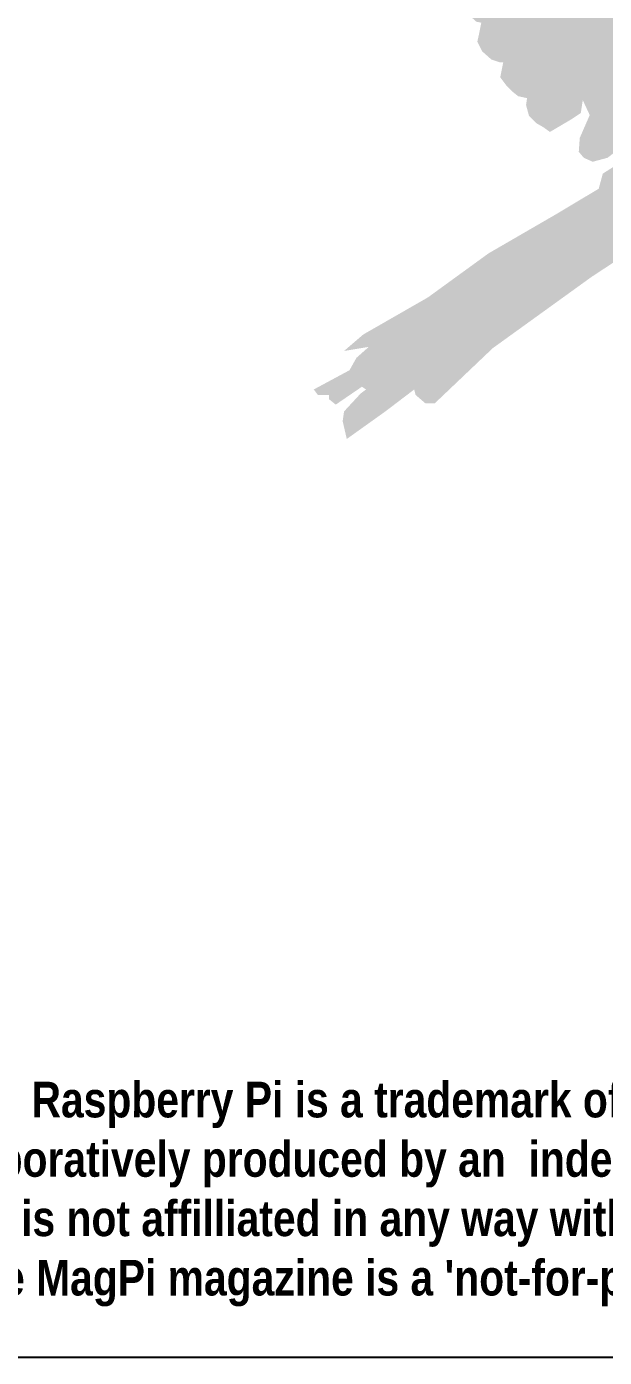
# Model space of a CAD drawing. Header units: millimetres. Extents: x -754 to 578, y -31 to 612.
# Drawn here: x -478.2 to -445.8, y 0 to 74.7 of the extents above; entities that cross this region are included whole.
import ezdxf

# ---------------------------------------------------------------- set-up
doc = ezdxf.new("R2010")
doc.units = ezdxf.units.MM
for name, color, linetype in [('Images', 7, 'Continuous'), ('magpiefill', 3, 'Continuous'), ('Text', 7, 'Continuous')]:
    doc.layers.add(name, color=color, linetype=linetype)
doc.styles.get("Standard").update_dxf_attribs({"font": 'arial.ttf'})
picture_1 = doc.add_image_def('image12.jpg', size_in_pixel=(700, 590))

msp = doc.modelspace()

# ---------------------------------------------------------------- hatches: boundary and pattern name
at = {"layer": 'magpiefill', "true_color": 0x010101}
h = msp.add_hatch(color=18, dxfattribs=at)
h.dxf.hatch_style = 1
edge = h.paths.add_edge_path()
edge.add_line((-442.2387766382681, 62.62013437048196), (-443.8272468400518, 62.45774398272645))
edge.add_line((-443.8272468400519, 62.4577439827265), (-446.5308896400022, 60.68195881642908))
edge.add_line((-446.5308896400022, 60.68195881642903), (-452.092663618235, 56.66713939919428))
edge.add_line((-452.092663618235, 56.66713939919443), (-455.33703300527, 53.57881558710634))
edge.add_line((-455.3370330052701, 53.57881558710626), (-455.8777595923548, 53.57881558710626))
edge.add_line((-455.8777595923548, 53.57881558710626), (-456.4184886455711, 54.04206467174621))
edge.add_line((-456.418488645571, 54.04206467174625), (-456.4957353008686, 54.35089654012835))
edge.add_line((-456.4957353008685, 54.35089654012832), (-458.1179199943863, 53.11556778453306))
edge.add_line((-458.1179199943863, 53.11556778453303), (-460.2808312749883, 51.57140587848897))
edge.add_line((-460.2808312749883, 51.57140587848898), (-460.5125712408816, 52.57511137383089))
edge.add_line((-460.5125712408817, 52.57511137383098), (-460.4353245855841, 53.11556778453313))
edge.add_line((-460.4353245855839, 53.11556778453303), (-459.5083622558782, 54.1192719978084))
edge.add_line((-459.5083622558784, 54.11927199780851), (-459.1993756346874, 54.35089654012837))
edge.add_line((-459.1993756346874, 54.35089654012832), (-459.4311156005807, 54.50531247431947))
edge.add_line((-459.4311156005808, 54.50531247431952), (-460.8988069835028, 53.50160826104415))
edge.add_line((-460.8988069835026, 53.50160826104399), (-461.2850402599916, 53.81044012942609))
edge.add_line((-461.2850402599918, 53.81044012942615), (-461.2850402599918, 54.04206467174621))
edge.add_line((-461.2850402599918, 54.04206467174625), (-461.9030159685057, 54.04206467174625))
edge.add_line((-461.9030159685058, 54.04206467174625), (-462.1347559343991, 54.35089654012835))
edge.add_line((-462.134755934399, 54.35089654012832), (-460.1263379643926, 55.43180936153263))
edge.add_line((-460.1263379643926, 55.43180936153263), (-459.740104687904, 56.12668170642574))
edge.add_line((-459.740104687904, 56.12668170642567), (-459.0448823240916, 56.74434672525674))
edge.add_line((-459.0448823240915, 56.74434672525678), (-460.4353245855839, 56.51272218293672))
edge.add_line((-460.4353245855839, 56.51272218293664), (-459.3538689452828, 57.4392190701498))
edge.add_line((-459.353868945283, 57.43921907014983), (-455.7232662817589, 59.52383738689604))
edge.add_line((-455.7232662817589, 59.52383738689612), (-452.3244035841282, 61.99449618015334))
edge.add_line((-452.3244035841284, 61.99449618015326), (-448.462060954711, 64.2335304310904))
edge.add_line((-448.4620609547109, 64.23353043109043), (-446.1446538973811, 65.62327512087684))
edge.add_line((-446.144653897381, 65.62327512087685), (-445.9129139314877, 66.47256468202781))
edge.add_line((-445.9129139314879, 66.47256468202777), (-445.0631982570802, 67.01302109272972))
edge.add_line((-445.0631982570801, 67.0130210927297), (-444.1362359273748, 66.62698061621869))
edge.add_line((-444.1362359273749, 66.62698061621867), (-443.5182602188605, 66.70418922434762))
edge.add_line((-443.5182602188604, 66.70418922434757), (-442.205064612666, 67.78510204575169))
edge.add_line((-442.2050646126661, 67.78510204575176), (-441.1236065062331, 68.47997439064505))
edge.add_line((-441.1236065062332, 68.47997439064497), (-441.0463598509355, 66.93581248460092))
edge.add_line((-441.0463598509355, 66.93581248460092), (-441.3553489382584, 65.7776923371344))
edge.add_line((-441.3553489382584, 65.77769233713434), (-441.6643355594498, 65.62327512087668))
edge.add_line((-441.6643355594497, 65.62327512087685), (-442.1278179573683, 65.77769233713451))
edge.add_line((-442.1278179573685, 65.77769233713434), (-442.7457911997509, 65.16002731830345))
edge.add_line((-442.7457911997509, 65.16002731830358), (-441.792300687207, 64.34935872808153))
edge.add_line((-441.7923006872071, 64.34935872808157), (-441.624872513826, 65.07451732965545))
edge.add_line((-441.6248725138259, 65.07451732965532), (-440.8435402160027, 65.52076877677786))
edge.add_line((-440.8435402160026, 65.5207687767779), (-439.6715430023336, 65.5765502076681))
edge.add_line((-439.6715430023337, 65.57655020766806), (-439.0018303088085, 65.3534244841069))
edge.add_line((-439.0018303088085, 65.353424484107), (-439.0018303088085, 64.85139160609428))
edge.add_line((-439.0018303088085, 64.85139160609431), (-439.5599233980357, 64.62826588253314))
edge.add_line((-439.5599233980356, 64.62826588253307), (-440.6203034735381, 64.4051401589717))
edge.add_line((-440.6203034735381, 64.40514015897176), (-441.8481117224225, 63.45685583383671))
edge.add_line((-441.8481117224223, 63.45685583383667), (-441.8481117224223, 62.787478663153))
edge.add_line((-441.8481117224223, 62.78747866315299), (-440.8435402160026, 63.17794867938512))
edge.add_line((-440.8435402160026, 63.17794867938511), (-438.3879261843667, 64.12623300452036))
edge.add_line((-438.3879261843666, 64.12623300452037), (-436.7694505535047, 65.01873589876502))
edge.add_line((-436.7694505535046, 65.018735898765), (-435.150977388775, 66.19014594746142))
edge.add_line((-435.1509773887751, 66.19014594746142), (-433.0302172377694, 67.75202601238996))
edge.add_line((-433.0302172377694, 67.75202601238996), (-434.1464058823553, 67.36155599615782))
edge.add_line((-434.1464058823553, 67.36155599615783), (-435.2067859578582, 66.97108597992569))
edge.add_line((-435.2067859578583, 66.97108597992576), (-436.3229746024442, 67.24999313437733))
edge.add_line((-436.3229746024442, 67.24999313437726), (-437.327546108864, 68.08671459773174))
edge.add_line((-437.327546108864, 68.08671459773167), (-437.9414502333058, 69.31390479525196))
edge.add_line((-437.9414502333057, 69.313904795252), (-438.1646869757702, 70.70844056750958))
edge.add_line((-438.1646869757702, 70.70844056750951), (-437.8856391980906, 71.9914134779865))
edge.add_line((-437.8856391980908, 71.99141347798658), (-436.7136419844218, 73.27438638846357))
edge.add_line((-436.7136419844217, 73.2743863884635), (-437.3275461088638, 73.05126066490213))
edge.add_line((-437.327546108864, 73.05126066490223), (-440.2296360915606, 71.54516203086408))
edge.add_line((-440.2296360915605, 71.54516203086405), (-442.7410636245438, 70.15062625860647))
edge.add_line((-442.7410636245437, 70.15062625860645), (-444.1362975806771, 69.03499764080044))
edge.add_line((-444.1362975806771, 69.03499764080044), (-444.8618213094174, 67.97515173595113))
edge.add_line((-444.8618213094176, 67.97515173595119), (-445.6431536072408, 67.36155599615788))
edge.add_line((-445.6431536072407, 67.36155599615783), (-446.4802944741471, 67.13843027259666))
edge.add_line((-446.4802944741472, 67.13843027259674), (-446.9825814604229, 67.3615559961579))
edge.add_line((-446.9825814604228, 67.36155599615783), (-447.2616267719704, 67.69624458149957))
edge.add_line((-447.2616267719702, 67.6962445814996), (-447.2058182028872, 68.47718333189738))
edge.add_line((-447.2058182028873, 68.47718333189735), (-446.6477251136601, 69.76015624237434))
edge.add_line((-446.64772511366, 69.76015624237428), (-447.0383900295057, 70.59687770572896))
edge.add_line((-447.0383900295059, 70.59687770572899), (-447.1500096338044, 69.8717191041549))
edge.add_line((-447.1500096338041, 69.87171910415489), (-447.6522941539478, 69.53703051881315))
edge.add_line((-447.6522941539479, 69.53703051881318), (-448.8801024028318, 68.8118719172393))
edge.add_line((-448.8801024028318, 68.81187191723926), (-449.2707673186774, 69.09077907169083))
edge.add_line((-449.2707673186776, 69.09077907169078), (-449.6614347006553, 69.31390479525194))
edge.add_line((-449.6614347006551, 69.313904795252), (-450.0520996165008, 69.70437481148414))
edge.add_line((-450.0520996165008, 69.70437481148409), (-450.2195277898819, 70.3179705512774))
edge.add_line((-450.2195277898819, 70.31797055127748), (-450.1637192207989, 70.70844056750963))
edge.add_line((-450.1637192207988, 70.70844056750951), (-450.6660037409429, 70.82000342929008))
edge.add_line((-450.6660037409431, 70.82000342929021), (-450.9450515186223, 71.04312915285138))
edge.add_line((-450.945051518622, 71.04312915285132), (-451.3357189006001, 71.43359916908346))
edge.add_line((-451.3357189006001, 71.43359916908348), (-451.6705752473624, 71.87985061620601))
edge.add_line((-451.6705752473624, 71.87985061620597), (-451.5031470739813, 72.71657207956045))
edge.add_line((-451.5031470739814, 72.7165720795604), (-451.6705752473625, 72.7165720795604))
edge.add_line((-451.6705752473624, 72.7165720795604), (-452.1728597675065, 72.88391637223137))
edge.add_line((-452.1728597675065, 72.88391637223145), (-452.6751442876502, 73.33016781935379))
edge.add_line((-452.6751442876503, 73.33016781935379), (-452.9541920653298, 73.8879821282569))
edge.add_line((-452.9541920653296, 73.88798212825685), (-452.8425724610311, 74.39001500626956))
edge.add_line((-452.8425724610313, 74.39001500626958), (-452.7309553228652, 74.94782931517248))
edge.add_line((-452.7309553228653, 74.94782931517248), (-453.0100006344128, 75.00361074606289))
edge.add_line((-453.0100006344128, 75.00361074606286), (-453.5680961897716, 75.50564362407557))
edge.add_line((-453.5680961897715, 75.50564362407559), (-453.9029525365341, 76.17501951269276))
edge.add_line((-453.9029525365343, 76.17501951269281), (-453.8471439674512, 76.78861525248612))
edge.add_line((-453.8471439674511, 76.78861525248612), (-452.8983834962467, 77.40221099227944))
edge.add_line((-452.8983834962467, 77.40221099227927), (-451.6147642121473, 78.07158816296294))
edge.add_line((-451.6147642121473, 78.07158816296307), (-450.7218147761579, 78.79674676453695))
edge.add_line((-450.7218147761581, 78.79674676453692), (-449.9404824783348, 79.4661239352206))
edge.add_line((-449.9404824783346, 79.46612393522064), (-449.8288628740365, 79.5776867970012))
edge.add_line((-449.8288628740365, 79.57768679700123), (-449.549815096357, 79.6892496587818))
edge.add_line((-449.549815096357, 79.68924965878178), (-449.2149587495944, 79.96815681323335))
edge.add_line((-449.2149587495944, 79.96815681323332), (-449.1591501805114, 80.19128253679449))
edge.add_line((-449.1591501805115, 80.19128253679449), (-449.1591501805115, 80.35862682946546))
edge.add_line((-449.1591501805115, 80.35862682946549), (-449.2149587495945, 80.58175255302666))
edge.add_line((-449.2149587495944, 80.58175255302669), (-449.3823869229755, 80.74909684569766))
edge.add_line((-449.3823869229757, 80.74909684569766), (-449.5498150963572, 80.86065970747823))
edge.add_line((-449.549815096357, 80.86065970747815), (-449.7730543049535, 80.91644113836855))
edge.add_line((-449.7730543049536, 80.9164411383686), (-449.6056261315721, 81.02800400014917))
edge.add_line((-449.6056261315721, 81.02800400014918), (-449.3823869229756, 81.02800400014918))
edge.add_line((-449.3823869229757, 81.02800400014918), (-449.1591501805115, 81.08378543103939))
edge.add_line((-449.1591501805115, 81.08378543103939), (-448.7684827985338, 81.08378543103939))
edge.add_line((-448.7684827985338, 81.08378543103939), (-448.5452460560692, 81.08378543103939))
edge.add_line((-448.5452460560691, 81.08378543103939), (-448.377817882688, 81.1395668619298))
edge.add_line((-448.3778178826883, 81.13956686192967), (-448.2103897093068, 81.25112972371024))
edge.add_line((-448.2103897093066, 81.25112972371039), (-448.0987701050085, 81.53003687816197))
edge.add_line((-448.0987701050085, 81.53003687816191), (-448.0429590697935, 81.69738117083268))
edge.add_line((-448.0429590697937, 81.69738117083268), (-448.2661982783899, 81.92050689439405))
edge.add_line((-448.2661982783898, 81.92050689439408), (-448.99172200713, 82.31097691062622))
edge.add_line((-448.99172200713, 82.31097691062621), (-448.0429590697936, 82.08785118706484))
edge.add_line((-448.0429590697937, 82.08785118706486), (-447.5406745496496, 81.97628832528429))
edge.add_line((-447.5406745496493, 81.97628832528424), (-447.2616267719702, 82.14363261795522))
edge.add_line((-447.2616267719702, 82.14363261795518), (-447.2616267719702, 82.25519547973575))
edge.add_line((-447.2616267719702, 82.25519547973579), (-447.2616267719702, 82.53410263418736))
edge.add_line((-447.2616267719702, 82.5341026341873), (-447.4290574114833, 82.64566549596788))
edge.add_line((-447.4290574114834, 82.64566549596788), (-447.5406745496495, 82.92457265041945))
edge.add_line((-447.5406745496493, 82.92457265041948), (-447.0941985985887, 82.86879121952907))
edge.add_line((-447.0941985985888, 82.8687912195291), (-446.8709618561247, 82.8687912195291))
edge.add_line((-446.8709618561247, 82.8687912195291), (-446.5361055093621, 82.8687912195291))
edge.add_line((-446.5361055093621, 82.8687912195291), (-446.5361055093621, 82.98035408130967))
edge.add_line((-446.5361055093621, 82.98035408130964), (-446.5919140784451, 83.31504266665158))
edge.add_line((-446.5919140784451, 83.31504266665164), (-446.7035336827432, 83.5381671081463))
edge.add_line((-446.7035336827432, 83.53816710814624), (-446.7593422518262, 83.81707426259781))
edge.add_line((-446.7593422518263, 83.81707426259776), (-446.4802944741471, 83.81707426259776))
edge.add_line((-446.4802944741472, 83.81707426259776), (-446.2570577316826, 83.87285569348796))
edge.add_line((-446.2570577316825, 83.87285569348796), (-446.1454381273844, 84.04019998615894))
edge.add_line((-446.1454381273845, 84.04019998615897), (-446.0896295583015, 84.43067000239111))
edge.add_line((-446.0896295583013, 84.43067000239111), (-446.0338209892183, 84.54223286417168))
edge.add_line((-446.0338209892184, 84.54223286417172), (-445.8105817806219, 84.54223286417172))
edge.add_line((-445.810581780622, 84.54223286417172), (-445.6431536072409, 84.54223286417172))
edge.add_line((-445.6431536072407, 84.54223286417172), (-445.5315340029422, 84.65379572595229))
edge.add_line((-445.5315340029422, 84.65379572595225), (-445.3641058295611, 84.65379572595225))
edge.add_line((-445.3641058295611, 84.65379572595225), (-445.3082972604781, 84.93270288040382))
edge.add_line((-445.3082972604782, 84.9327028804039), (-445.3082972604782, 85.04426574218446))
edge.add_line((-445.3082972604782, 85.04426574218436), (-445.5873450381578, 85.15582860396493))
edge.add_line((-445.5873450381577, 85.15582860396506), (-445.3641058295611, 85.26739146574563))
edge.add_line((-445.3641058295611, 85.2673914657456), (-445.1966776561796, 85.2673914657456))
edge.add_line((-445.1966776561798, 85.2673914657456), (-444.9734409137156, 85.2116100348554))
edge.add_line((-444.9734409137155, 85.2116100348554), (-444.694393136036, 85.15582860396499))
edge.add_line((-444.694393136036, 85.15582860396506), (-444.3037282201903, 85.21161003485547))
edge.add_line((-444.3037282201904, 85.2116100348554), (-443.7456326648316, 85.32317289663597))
edge.add_line((-443.7456326648316, 85.3231728966359), (-443.4665848871521, 85.3231728966359))
edge.add_line((-443.4665848871518, 85.3231728966359), (-443.4665848871518, 85.10004717307473))
edge.add_line((-443.4665848871518, 85.10004717307483), (-443.4107763180688, 84.82114001862325))
edge.add_line((-443.4107763180689, 84.82114001862323), (-443.0201089360912, 84.65379572595225))
edge.add_line((-443.0201089360912, 84.65379572595225), (-442.5178244159471, 84.82114001862323))
edge.add_line((-442.5178244159472, 84.82114001862323), (-442.238776638268, 84.48645143328149))
edge.add_line((-442.2387766382681, 84.48645143328147), (-441.8477146751566, 84.09750322997229))
edge.add_arc((-538.7312534269181, 27.53349220808454), 112.1869307181024, 24.7196834331034, 30.277882808560207, ccw=False)
edge.add_arc((-435.0108147717254, 75.93900641584955), 2.348148339689536, 219.4264190677759, 277.5112522925736)
edge.add_arc((-432.4731144604345, 71.56567744246499), 3.026484915876213, 76.09792839104102, 137.4828955815185, ccw=False)
edge.add_arc((-432.6378435281931, 67.86426666836564), 6.698880836398933, 60.01917854986198, 82.34898294536907, ccw=False)
edge.add_arc((-432.5473588397761, 63.79991441142149), 10.39054097500715, 55.16074552816218, 71.73216053091483, ccw=False)
edge.add_arc((-426.9003014614175, 67.38091717186089), 4.955540051679626, 86.65890143975243, 120.31950619075)
edge.add_arc((-425.3830582620343, 64.92998985489632), 7.837510500741041, 120.8490791888012, 144.9821508602809)
edge.add_arc((-430.7428334340699, 68.86478879059143), 1.199116222841512, 152.0183299640194, 206.9559763139688)
edge.add_arc((-522.4072577344716, -42.12573645633459), 142.849889529644, 45.89312228263083, 50.63922831697852, ccw=False)
edge.add_line((-422.9838782421551, 60.44659192202644), (-423.0961365746634, 59.99840840070448))
edge.add_line((-423.0961365746634, 59.99840840070429), (-422.9287084012819, 59.77528267714312))
edge.add_line((-422.9287084012819, 59.77528267714331), (-422.4264214150062, 59.60793838447234))
edge.add_line((-422.4264214150062, 59.60793838447224), (-422.5938495883873, 59.2732497991305))
edge.add_line((-422.5938495883872, 59.27324979913048), (-422.3706128459231, 58.99434264467892))
edge.add_line((-422.3706128459231, 58.99434264467893), (-422.2589932416246, 58.71543549022736))
edge.add_line((-422.2589932416248, 58.71543549022742), (-422.6496606236025, 58.38074690488568))
edge.add_line((-422.6496606236024, 58.38074690488558), (-422.7054691926854, 58.04605831954364))
edge.add_line((-422.7054691926854, 58.0460583195437), (-422.5380410193043, 57.71136973420196))
edge.add_line((-422.5380410193043, 57.71136973420202), (-422.984516970365, 57.54402544153105))
edge.add_line((-422.984516970365, 57.54402544153096), (-423.4309929214257, 57.65558830331153))
edge.add_line((-423.4309929214255, 57.65558830331157), (-423.3751843523425, 57.26511828707944))
edge.add_line((-423.3751843523426, 57.26511828707945), (-423.9890860106527, 57.09777399440868))
edge.add_line((-423.9890860106528, 57.09777399440863), (-424.2681337883324, 57.2651182870794))
edge.add_line((-424.2681337883323, 57.26511828707945), (-424.4355619617134, 57.32089971796984))
edge.add_line((-424.4355619617133, 57.32089971796982), (-424.6029901350944, 57.09777399440865))
edge.add_line((-424.6029901350946, 57.09777399440863), (-424.8820379127742, 56.87464827084727))
edge.add_line((-424.8820379127742, 56.87464827084724), (-425.1610856904538, 56.98621113262801))
edge.add_line((-425.1610856904538, 56.98621113262806), (-425.886609419194, 56.48417825461535))
edge.add_line((-425.886609419194, 56.48417825461537), (-425.886609419194, 56.70730397817653))
edge.add_line((-425.886609419194, 56.7073039781765), (-426.3888939393377, 57.15355542529884))
edge.add_line((-426.3888939393378, 57.15355542529883), (-426.3888939393378, 57.3766811488602))
edge.add_line((-426.3888939393378, 57.37668114886019), (-426.5005135436363, 57.26511828707942))
edge.add_line((-426.5005135436361, 57.26511828707945), (-426.8353698903983, 56.76308540906674))
edge.add_line((-426.8353698903983, 56.76308540906675), (-426.8353698903983, 56.42839682372501))
edge.add_line((-426.8353698903983, 56.42839682372495), (-426.8353698903983, 55.70323822215108))
edge.add_line((-426.8353698903983, 55.70323822215111), (-427.2260348062439, 55.70323822215111))
edge.add_line((-427.2260348062439, 55.70323822215111), (-427.3934629796254, 55.87058251482188))
edge.add_line((-427.3934629796254, 55.87058251482185), (-427.4492740148404, 55.98214537660242))
edge.add_line((-427.4492740148404, 55.98214537660233), (-428.0073671040672, 56.1494896692733))
edge.add_line((-428.0073671040672, 56.1494896692734), (-428.2864148817467, 56.31683396194437))
edge.add_line((-428.2864148817469, 56.31683396194438), (-428.3980344860453, 56.20527110016381))
edge.add_line((-428.3980344860452, 56.20527110016386), (-428.3980344860452, 55.92636394571229))
edge.add_line((-428.3980344860452, 55.92636394571222), (-428.7328908328074, 55.48011249858968))
edge.add_line((-428.7328908328075, 55.48011249858963), (-428.956127575272, 55.6474567912606))
edge.add_line((-428.9561275752719, 55.6474567912607), (-428.9561275752719, 55.81480108393167))
edge.add_line((-428.9561275752719, 55.81480108393168), (-429.6258427349291, 55.64745679126072))
edge.add_line((-429.6258427349292, 55.6474567912607), (-429.9606990816918, 55.25698677502857))
edge.add_line((-429.9606990816917, 55.25698677502854), (-430.6862203442996, 54.97807962057697))
edge.add_line((-430.6862203442995, 54.97807962057694), (-431.0210766910621, 55.14542391324791))
edge.add_line((-431.0210766910623, 55.14542391324801), (-431.1885073305758, 55.42433106769958))
edge.add_line((-431.1885073305757, 55.42433106769948), (-431.4675526421229, 55.42433106769948))
edge.add_line((-431.4675526421229, 55.42433106769948), (-432.0814567665651, 54.92229818968677))
edge.add_line((-432.081456766565, 54.9222981896867), (-432.6395523219242, 54.3644838807836))
edge.add_line((-432.6395523219242, 54.36448388078363), (-433.1976454111509, 53.69510671009996))
edge.add_line((-433.197645411151, 53.69510671010003), (-433.6441213622117, 53.13729240119713))
edge.add_line((-433.6441213622115, 53.13729240119705), (-434.0347887441892, 52.74682366703141))
edge.add_line((-434.0347887441892, 52.74682366703143), (-434.5928818334164, 52.57947937436046))
edge.add_line((-434.5928818334164, 52.57947937436053), (-435.0951688196921, 52.6910422361411))
edge.add_line((-435.0951688196922, 52.69104223614102), (-435.4300251664548, 53.02572953941645))
edge.add_line((-435.4300251664547, 53.02572953941644), (-435.7648815132173, 53.36041812475818))
edge.add_line((-435.7648815132173, 53.36041812475824), (-435.9323096865984, 53.86245100277095))
edge.add_line((-435.9323096865984, 53.86245100277097), (-436.211357464278, 54.25292101900311))
edge.add_line((-436.2113574642781, 54.25292101900315), (-436.4904052419577, 54.30870244989354))
edge.add_line((-436.4904052419574, 54.30870244989355), (-436.82526158872, 54.42026531167412))
edge.add_line((-436.8252615887202, 54.42026531167404), (-437.1043069002674, 54.42026531167404))
edge.add_line((-437.1043069002673, 54.42026531167404), (-437.6065938865434, 55.20120534413832))
edge.add_line((-437.6065938865434, 55.20120534413846), (-438.1088784066871, 55.87058251482196))
edge.add_line((-438.1088784066872, 55.87058251482185), (-438.3321151491513, 55.87058251482185))
edge.add_line((-438.3321151491512, 55.87058251482185), (-438.7785911002122, 56.09370823838321))
edge.add_line((-438.7785911002125, 56.09370823838316), (-439.5599233980357, 56.81886683995703))
edge.add_line((-439.5599233980356, 56.81886683995712), (-439.7831626066318, 57.15355542529885))
edge.add_line((-439.7831626066318, 57.15355542529883), (-439.8947797447979, 57.3766811488602))
edge.add_line((-439.8947797447979, 57.37668114886019), (-439.9505907800133, 57.71136973420192))
edge.add_line((-439.9505907800133, 57.71136973420202), (-440.1738275224774, 57.71136973420202))
edge.add_line((-440.1738275224774, 57.71136973420202), (-440.6761120426215, 57.87871402687299))
edge.add_line((-440.6761120426215, 57.87871402687288), (-440.7319230778365, 57.99027688865345))
edge.add_line((-440.7319230778365, 57.99027688865354), (-440.9551598203007, 58.32496547399528))
edge.add_line((-440.9551598203007, 58.32496547399525), (-441.0109683893837, 58.43652833577582))
edge.add_line((-441.0109683893837, 58.43652833577583), (-441.2900161670633, 59.05012407556913))
edge.add_line((-441.2900161670633, 59.05012407556917), (-441.6248725138259, 59.27324979913054))
edge.add_line((-441.6248725138259, 59.27324979913048), (-441.792300687207, 59.44059409180125))
edge.add_line((-441.7923006872071, 59.44059409180126), (-442.0155398958036, 59.7752826771432))
edge.add_line((-442.0155398958035, 59.77528267714331), (-442.1271595001016, 60.22153412426565))
edge.add_line((-442.1271595001015, 60.22153412426563), (-442.1271595001015, 60.50043999665067))
edge.add_line((-442.1271595001015, 60.50043999665061), (-441.7364921181238, 61.05825430555371))
edge.add_line((-441.7364921181238, 61.05825430555367), (-441.9039202915053, 61.00247287466328))
edge.add_line((-441.9039202915055, 61.0024728746633), (-442.2945876734832, 61.44872432178583))
edge.add_line((-442.294587673483, 61.4487243217858), (-442.350396242566, 61.83919433801793))
edge.add_line((-442.3503962425659, 61.83919433801796), (-441.9039202915052, 62.50857150870146))
edge.add_line((-441.9039202915055, 62.50857150870144), (-442.2387766382681, 62.62013437048201))
at = {"layer": 'magpiefill'}
h = msp.add_hatch(color=251, dxfattribs=at)
h.dxf.hatch_style = 1
h.paths.add_polyline_path([(-449.4055953026582, 78.53439743057467), (-447.4143672875599, 79.26414843802229), (-449.3231993580835, 78.9461697344815), (-451.0407234399884, 78.53776305126888), (-451.6147642121473, 78.07158816296307), (-450.6415295778222, 78.20498060503132)])
h.paths.add_polyline_path([(-448.4992423590654, 76.88731330285874), (-445.1210233118707, 78.61675163696037), (-447.3457040284759, 77.79320957310236), (-449.8175725788038, 76.96966750924446), (-451.7950679084117, 76.80495909647281), (-453.8451997943373, 76.78987261551526), (-453.8471439674511, 76.78861525248612), (-453.9029525365343, 76.17501951269281), (-453.5680961897715, 75.50564362407559), (-453.0100006344128, 75.00361074606286), (-452.7309553228653, 74.94782931517248), (-451.3830881855398, 75.73435441345751)])
h.paths.add_polyline_path([(-448.2520569720684, 75.15787496875711), (-445.2034192564452, 77.2167301284019), (-448.7464301927885, 75.48729179430006), (-451.3006922409654, 74.66374973044213), (-452.7749574193751, 74.72792581775072), (-452.8425724610313, 74.39001500626958), (-452.9541920653296, 73.88798212825685), (-452.6751442876503, 73.33016781935379), (-452.1728597675065, 72.88391637223145), (-451.6705752473624, 72.7165720795604), (-451.5478800746885, 72.7165720795604), (-450.6415295778222, 73.51079084104083)])
h.paths.add_polyline_path([(-448.8288261373632, 72.52254036441141), (-445.6977924771655, 75.15787496875711), (-449.3231993580835, 72.93431139634043), (-451.5675453768151, 72.39474188159237), (-451.6705752473624, 71.87985061620597), (-451.3357189006001, 71.43359916908348), (-450.945051518622, 71.04312915285132), (-450.6660037409431, 70.82000342929021), (-450.4799413733056, 70.7786769512268), (-450.2295498549499, 71.20487179026074)])
h.paths.add_polyline_path([(-448.0872650829194, 71.45193440941819), (-448.0872650829194, 72.11076806050457), (-449.1584074689347, 70.87545496471766), (-450.1861345572386, 70.55160951221946), (-450.2195277898819, 70.31797055127748), (-450.0520996165008, 69.70437481148409), (-449.6614347006551, 69.313904795252), (-449.2518236734605, 69.07995960034273), (-447.757681304622, 70.1342671072454), (-449.4055953026582, 69.88720448808796)])
h.paths.add_polyline_path([(-445.5330005880169, 71.28722599664658), (-446.8780420670264, 70.2534463496746), (-446.64772511366, 69.76015624237428)], flags=17)
h.paths.add_polyline_path([(-444.4329501756893, 68.60164718576779), (-444.3794622574271, 69.55778766254484), (-443.3907158159861, 71.94605964773301), (-445.2034192564452, 69.39307924977331), (-447.2263090325497, 68.19045168523303), (-447.2616267719702, 67.6962445814996), (-446.9825814604228, 67.36155599615783), (-446.4802944741472, 67.13843027259674), (-445.6431536072407, 67.36155599615783), (-444.8618213094176, 67.97515173595119)])
h.paths.add_polyline_path([(-441.3308245418042, 61.98119940307348), (-437.7878136054601, 63.46357511801791), (-439.6005170459198, 62.88709567331738), (-442.1738711920975, 62.10384876913949), (-442.3503962425659, 61.83919433801796), (-442.294587673483, 61.4487243217858), (-442.1406208030903, 61.27285108052907)])
h.paths.add_polyline_path([(-440.7540553765093, 60.49882368812929), (-439.1061438251993, 60.9105947200581), (-436.9638590531686, 62.31061622861689), (-440.1772862112146, 61.15765733921555), (-441.8853447675349, 60.84571509293946), (-442.1271595001015, 60.50043999665061), (-442.1271595001015, 60.22153412426563), (-442.0155398958035, 59.77528267714331), (-441.7923006872071, 59.44059409180126), (-441.6248725138259, 59.27324979913048), (-441.4358025529616, 59.14726630731541), (-440.9188472656581, 59.75763583065721)])
h.paths.add_polyline_path([(-439.2709357143478, 58.93409249482139), (-437.7878136054605, 59.59292741788568), (-436.222297998725, 60.9105947200581), (-439.4357276034966, 59.42821900511383), (-441.2222506020873, 58.9011149620774), (-441.0109683893837, 58.43652833577583), (-440.9551598203007, 58.32496547399525), (-440.7319230778365, 57.99027688865354), (-440.6761120426215, 57.87871402687288), (-440.1738275224774, 57.71136973420202), (-440.0124967687914, 57.71136973420202), (-439.6005170459196, 58.11055043096312)])
h.paths.add_polyline_path([(-435.64552883343, 58.7693840820497), (-432.84407895153, 61.24001154560143), (-434.9863637235608, 59.75763583065721), (-438.3645827707552, 58.02819622457748), (-439.9190416258562, 57.52217521858652), (-439.8947797447979, 57.37668114886019), (-439.7831626066318, 57.15355542529883), (-439.5599233980356, 56.81886683995712), (-438.7785911002125, 56.09370823838316), (-438.3321151491512, 55.87058251482185), (-438.2821868261808, 55.87058251482185), (-437.9526054946095, 56.46346630324717), (-437.4582322738888, 57.28700836710523)])
h.paths.add_polyline_path([(-434.0800132266943, 57.78113360542008), (-432.0201219525119, 60.33411527535777), (-435.3159450551321, 57.61642519264856), (-438.0604592562913, 55.80605599130966), (-437.6065938865434, 55.20120534413825), (-437.1043069002673, 54.42026531167404), (-436.8252615887202, 54.42026531167404), (-436.4904052419574, 54.30870244989355), (-436.0575061095758, 55.55757003300347)])
h.paths.add_polyline_path([(-432.7616830069558, 56.38111209686158), (-430.1250225674785, 60.16940686258605), (-431.443352787217, 58.68702987566402), (-433.5856375592476, 56.62817471601885), (-435.3159450551321, 54.40461114360237), (-436.1588374515989, 54.179430054933), (-435.9323096865984, 53.86245100277097), (-435.7648815132173, 53.36041812475824), (-435.4300251664547, 53.02572953941644), (-435.0951688196922, 52.69104223614102), (-434.5928818334164, 52.57947937436053), (-434.0347887441892, 52.74682366703143), (-434.0108837147084, 52.77071654120582), (-433.8328253929712, 54.48696534998814)])
h.paths.add_polyline_path([(-429.9602331250559, 57.12229995433367), (-429.3834639597611, 59.18115638595643), (-431.196164953494, 56.38111209686158), (-432.0201219525119, 55.47521582661771), (-432.4333973062676, 54.57053500676217), (-432.081456766565, 54.9222981896867), (-431.4675526421229, 55.42433106769948), (-431.1885073305757, 55.42433106769948), (-430.8665836219221, 55.80463265216088)])
h.paths.add_polyline_path([(-428.5595069607427, 57.53407098626263), (-430.1025616104444, 55.20245153773523), (-429.9606990816917, 55.25698677502854), (-429.6258427349292, 55.6474567912607), (-429.0893430626753, 55.78151401973601)])
h.paths.add_polyline_path([(-426.8353698903983, 56.62817471601885), (-427.5707605193022, 57.45171677987675), (-428.018766370924, 56.15632578266217), (-428.0073671040672, 56.1494896692734), (-427.4492740148404, 55.98214537660233), (-427.3934629796254, 55.87058251482185), (-427.2260348062439, 55.70323822215111), (-426.8353698903983, 55.70323822215111), (-426.8353698903983, 56.42839682372495)])

# ---------------------------------------------------------------- texts
at = {"layer": 'Text', "insert": (-513.8627736205483, 15.47696136451827), "char_height": 2, "attachment_point": 1}
msp.add_mtext_dynamic_manual_height_columns("\\pi35.89;{\\fArial Narrow|b1|i0|c0|p34;\\C42;\\c632028;Raspberry Pi is a trademark of The Raspberry Pi Foundation.\\P\\pi3.0464;The MagPi magazine is collaboratively produced by an  independent group of Raspberry Pi \\P\\pi10.864;computer owners and is not affilliated in any way with the Raspberry Pi Foundation.\\P\\pi31.438;The MagPi magazine is a 'not-for-profit', non-commercial venture}", width=101.8990946569755, gutter_width=12.5, heights=[0], dxfattribs=at)

# ---------------------------------------------------------------- pictures from other files: only their frames are drawn
at = {"layer": 'Images'}
image = msp.add_image(picture_1, insert=(-754.3365603195051, 1.13686837721616e-13), size_in_units=(352.37288135593224, 297.00000000000006), dxfattribs=at)
image.dxf.flags = 7

doc.saveas('drawing.dxf')
